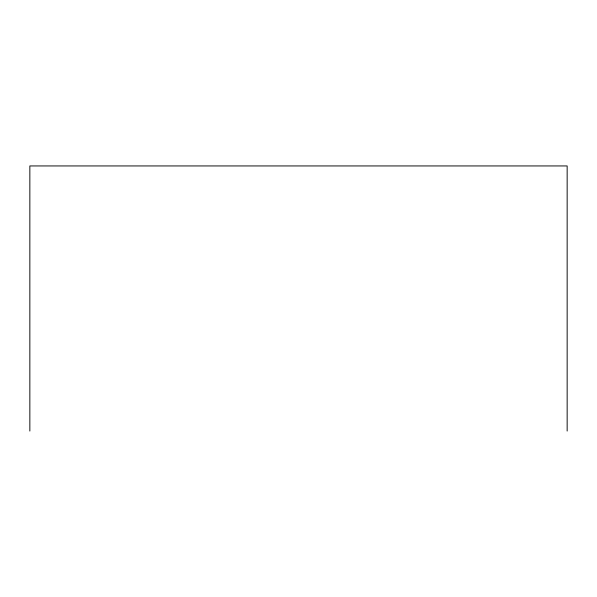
<?xml version="1.0" encoding="UTF-8"?>
<svg xmlns="http://www.w3.org/2000/svg" width="597" height="597" viewBox="0 0 597 597"><rect width="100%" height="100%" fill="white"/><g stroke="black" fill="none" stroke-linecap="round" stroke-linejoin="round"><path stroke-width="0.9" d="M567.15 431.056L567.15 165.944L29.85 165.944L29.85 431.056"/></g></svg>
